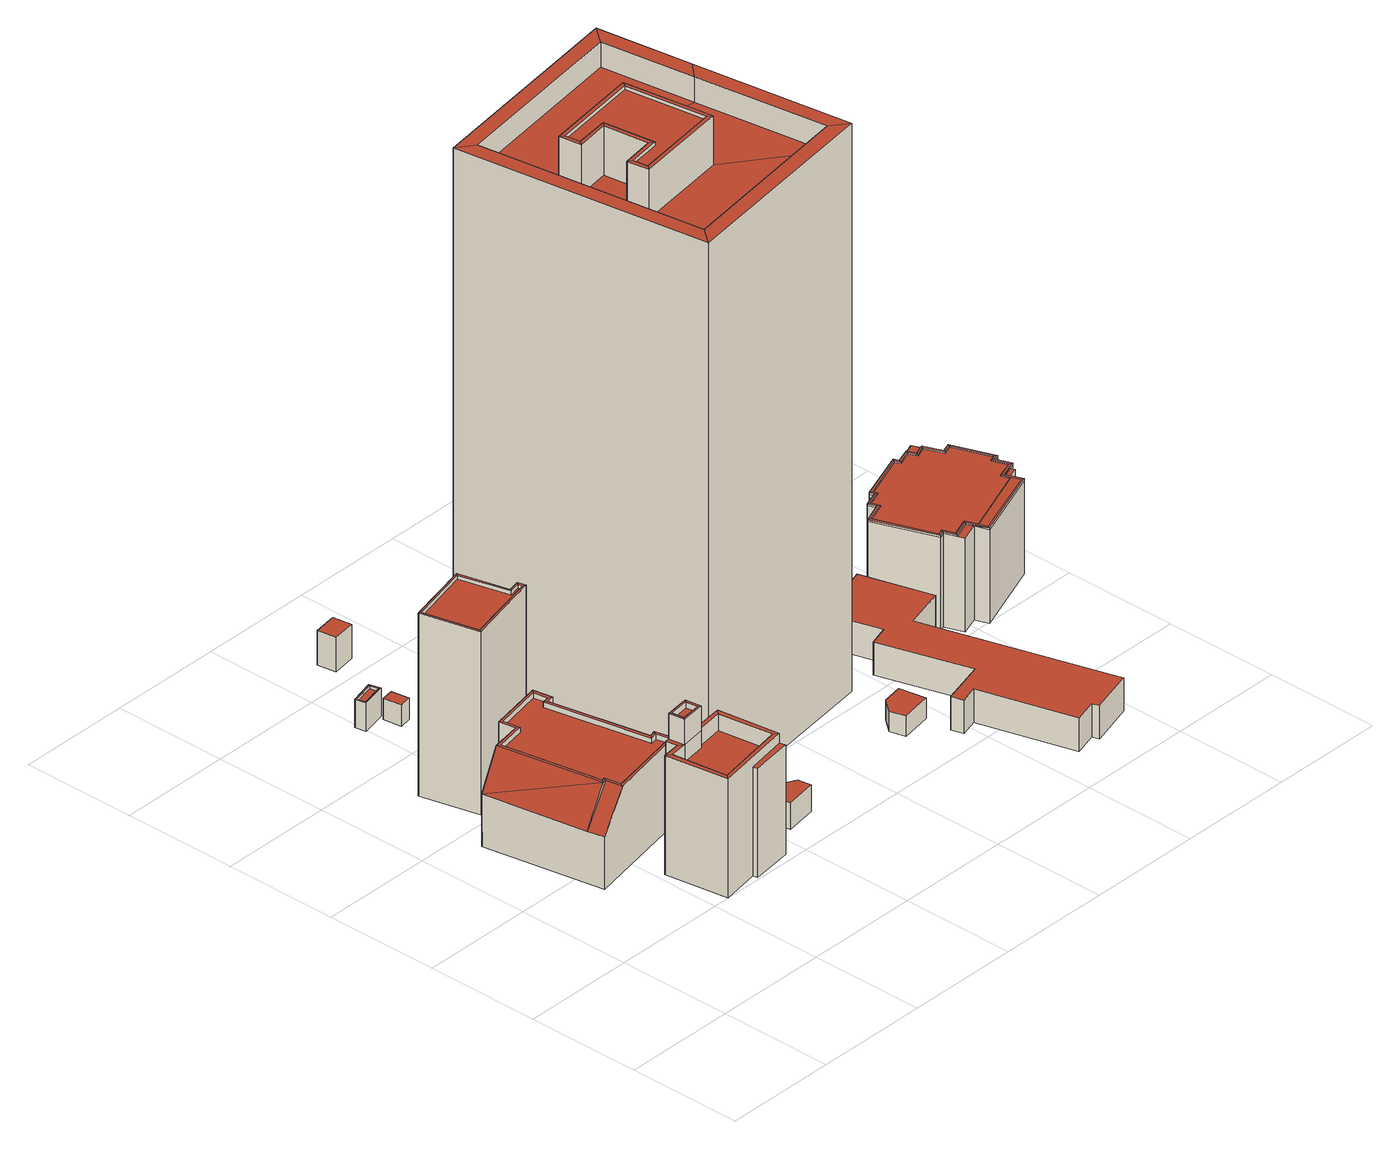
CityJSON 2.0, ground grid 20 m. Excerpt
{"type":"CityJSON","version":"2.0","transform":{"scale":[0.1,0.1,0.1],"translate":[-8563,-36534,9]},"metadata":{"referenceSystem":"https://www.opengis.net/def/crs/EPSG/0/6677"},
"CityObjects":{
"building1":{"type":"Building","attributes":{"class":3002,"usage":412,"measuredHeight":14.7,"storeysAboveGround":5,"storeysBelowGround":0,"prefecture":13,"city":13103,"footprintArea":445.38,"fireproofType":1001,"coverageRatio":80,"floorAreaRatio":400,"surveyYear":2021,"urbanPlanType":21,"areaClassificationType":22,"landUseType":211,"districts":"10","detailedUsage":"1320","floodRisk_description":10,"floodRisk_rank":1,"floodRisk_depth":0.01,"floodRisk_adminType":2,"floodRisk_scale":2,"meshCode":"53394509"},"geometry":[{"type":"Solid","lod":"2","boundaries":[[[[0,1,2,3,4,5,6,7,8,9]],[[10,11,12,13]],[[14,15,16,17]],[[18,19,11,10]],[[13,12,20,21]],[[17,22,23,24]],[[25,26,27,28]],[[25,21,20,26]],[[22,17,16,29]],[[30,31,15,14]],[[28,27,31,30]],[[32,33,34,35,36,37,38,39,40,41,42,43]],[[44,23,45]],[[18,46,47,19]],[[44,45,46]],[[45,48,47,46]],[[22,29,48,45]],[[9,8,18,10]],[[27,34,33,31]],[[23,22,45]],[[47,40,39,19]],[[26,35,34,27]],[[5,4,30,14]],[[48,41,40,47]],[[6,5,14,17,24]],[[19,39,38,11]],[[31,33,32,15]],[[46,7,44]],[[46,8,7]],[[29,42,41,48]],[[2,1,21,25]],[[20,36,35,26]],[[15,32,43,16]],[[0,9,10,13]],[[46,18,8]],[[7,6,24,23,44]],[[11,38,37,12]],[[16,43,42,29]],[[1,0,13,21]],[[4,3,28,30]],[[12,37,36,20]],[[3,2,25,28]]]],"semantics":{"surfaces":[{"type":"GroundSurface"},{"type":"RoofSurface"},{"type":"WallSurface"}],"values":[[0,1,1,1,1,1,1,1,1,1,1,1,1,1,1,1,1,2,2,2,2,2,2,2,2,2,2,2,2,2,2,2,2,2,2,2,2,2,2,2,2,2]]}}]},
"building2":{"type":"Building","attributes":{"class":3002,"usage":401,"measuredHeight":18,"storeysAboveGround":5,"storeysBelowGround":0,"prefecture":13,"city":13103,"footprintArea":188,"fireproofType":1001,"coverageRatio":80,"floorAreaRatio":400,"surveyYear":2021,"urbanPlanType":21,"areaClassificationType":22,"landUseType":212,"districts":"10","detailedUsage":"1210","meshCode":"53394509"},"geometry":[{"type":"Solid","lod":"2","boundaries":[[[[49,50,51,52,53,54,55,56,57,58]],[[59,60,61,62]],[[63,64,65,66]],[[67,68,69,70,71,72,73]],[[74,75,76,77]],[[78,79,80,81]],[[82,83,84,85]],[[86,87,88,89]],[[85,84,87,86]],[[77,76,80,79]],[[90,91,75,74]],[[89,88,83,82]],[[92,93,78,81]],[[94,95,91,90]],[[85,86,96,95,94,55,54]],[[91,68,67,75]],[[56,55,94,90]],[[76,73,72,80]],[[49,58,66,65]],[[80,72,71,81]],[[81,71,70,96]],[[56,90,74,64,63,57]],[[52,51,79,78]],[[87,62,61,88]],[[95,69,68,91]],[[96,70,69,95]],[[89,82,92,81]],[[92,82,85,54,53,93]],[[86,89,81,96]],[[83,60,59,84]],[[88,61,60,83]],[[77,50,49,65,64,74]],[[51,50,77,79]],[[84,59,62,87]],[[75,67,73,76]],[[53,52,78,93]],[[58,57,63,66]]]],"semantics":{"surfaces":[{"type":"GroundSurface"},{"type":"RoofSurface"},{"type":"WallSurface"}],"values":[[0,1,1,1,1,1,1,1,1,1,1,1,1,1,2,2,2,2,2,2,2,2,2,2,2,2,2,2,2,2,2,2,2,2,2,2,2]]}}]},
"building3":{"type":"Building","attributes":{"class":3002,"usage":412,"measuredHeight":32.1,"storeysAboveGround":11,"storeysBelowGround":0,"prefecture":13,"city":13103,"footprintArea":130.64,"fireproofType":1001,"coverageRatio":80,"floorAreaRatio":400,"surveyYear":2021,"urbanPlanType":21,"areaClassificationType":22,"landUseType":211,"districts":"10","detailedUsage":"1320","meshCode":"53394509"},"geometry":[{"type":"Solid","lod":"2","boundaries":[[[[97,98,99,100,101,102]],[[103,104,105,106]],[[107,108,105,104]],[[109,110,111,112]],[[113,114,115,116,117,118]],[[103,106,119,120]],[[112,111,108,107]],[[120,119,110,109]],[[108,115,114,105]],[[102,101,107,104]],[[101,100,112,107]],[[99,98,120,109]],[[105,114,113,106]],[[119,118,117,110]],[[111,116,115,108]],[[100,99,109,112]],[[110,117,116,111]],[[97,102,104,103]],[[98,97,103,120]],[[106,113,118,119]]]],"semantics":{"surfaces":[{"type":"GroundSurface"},{"type":"RoofSurface"},{"type":"WallSurface"}],"values":[[0,1,1,1,1,1,1,1,2,2,2,2,2,2,2,2,2,2,2,2]]}}]},
"building4":{"type":"Building","attributes":{"class":9999,"usage":461,"measuredHeight":3.4,"storeysAboveGround":9999,"storeysBelowGround":9999,"prefecture":13,"city":13103,"footprintArea":-9999,"fireproofType":1011,"coverageRatio":80,"floorAreaRatio":400,"surveyYear":1,"urbanPlanType":21,"areaClassificationType":22,"landUseType":211,"districts":"10","detailedUsage":"0","meshCode":"53394509"},"geometry":[{"type":"Solid","lod":"2","boundaries":[[[[121,122,123,124]],[[125,126,127,128]],[[124,123,128,127]],[[121,124,127,126]],[[122,121,126,125]],[[123,122,125,128]]]],"semantics":{"surfaces":[{"type":"GroundSurface"},{"type":"RoofSurface"},{"type":"WallSurface"}],"values":[[0,1,2,2,2,2]]}}]},
"building5":{"type":"Building","attributes":{"class":9999,"usage":461,"measuredHeight":3.4,"storeysAboveGround":9999,"storeysBelowGround":9999,"prefecture":13,"city":13103,"footprintArea":-9999,"fireproofType":1011,"coverageRatio":80,"floorAreaRatio":400,"surveyYear":1,"urbanPlanType":21,"areaClassificationType":22,"landUseType":212,"districts":"10","detailedUsage":"0","floodRisk_description":10,"floodRisk_rank":1,"floodRisk_depth":0.04,"floodRisk_adminType":2,"floodRisk_scale":2,"meshCode":"53394509"},"geometry":[{"type":"Solid","lod":"2","boundaries":[[[[129,130,131,132]],[[133,134,135,136]],[[129,132,135,134]],[[131,130,133,136]],[[132,131,136,135]],[[130,129,134,133]]]],"semantics":{"surfaces":[{"type":"GroundSurface"},{"type":"RoofSurface"},{"type":"WallSurface"}],"values":[[0,1,2,2,2,2]]}}]},
"building6":{"type":"Building","attributes":{"class":9999,"usage":461,"measuredHeight":4.7,"storeysAboveGround":9999,"storeysBelowGround":9999,"prefecture":13,"city":13103,"footprintArea":-9999,"fireproofType":1011,"coverageRatio":80,"floorAreaRatio":400,"surveyYear":1,"urbanPlanType":21,"areaClassificationType":22,"landUseType":212,"districts":"10","detailedUsage":"0","floodRisk_description":10,"floodRisk_rank":1,"floodRisk_depth":0.3,"floodRisk_adminType":2,"floodRisk_scale":2,"meshCode":"53394509"},"geometry":[{"type":"Solid","lod":"2","boundaries":[[[[137,138,139,140]],[[141,142,143,144]],[[145,146,147,148]],[[148,147,142,141]],[[144,143,146,145]],[[149,150,151,152]],[[146,150,149,147]],[[137,140,145,148]],[[147,149,152,142]],[[143,151,150,146]],[[142,152,151,143]],[[139,138,141,144]],[[138,137,148,141]],[[140,139,144,145]]]],"semantics":{"surfaces":[{"type":"GroundSurface"},{"type":"RoofSurface"},{"type":"WallSurface"}],"values":[[0,1,1,1,1,1,2,2,2,2,2,2,2,2]]}}]},
"building7":{"type":"Building","attributes":{"class":9999,"usage":461,"measuredHeight":3.5,"storeysAboveGround":9999,"storeysBelowGround":9999,"prefecture":13,"city":13103,"footprintArea":-9999,"fireproofType":1011,"coverageRatio":80,"floorAreaRatio":400,"surveyYear":1,"urbanPlanType":21,"areaClassificationType":22,"landUseType":212,"districts":"10","detailedUsage":"0","floodRisk_description":10,"floodRisk_rank":1,"floodRisk_depth":0.04,"floodRisk_adminType":2,"floodRisk_scale":2,"meshCode":"53394509"},"geometry":[{"type":"Solid","lod":"2","boundaries":[[[[153,154,155,156]],[[157,158,159,160]],[[156,155,160,159]],[[153,156,159,158]],[[155,154,157,160]],[[154,153,158,157]]]],"semantics":{"surfaces":[{"type":"GroundSurface"},{"type":"RoofSurface"},{"type":"WallSurface"}],"values":[[0,1,2,2,2,2]]}}]},
"building8":{"type":"Building","attributes":{"class":3001,"usage":412,"measuredHeight":8.5,"storeysAboveGround":1,"storeysBelowGround":0,"prefecture":13,"city":13103,"footprintArea":23.3,"fireproofType":1001,"coverageRatio":80,"floorAreaRatio":400,"surveyYear":2021,"urbanPlanType":21,"areaClassificationType":22,"landUseType":211,"districts":"10","detailedUsage":"1320","meshCode":"53394509"},"geometry":[{"type":"Solid","lod":"2","boundaries":[[[[161,162,163,164,165]],[[166,167,168,169,170]],[[162,161,166,170]],[[161,165,167,166]],[[165,164,168,167]],[[163,162,170,169]],[[164,163,169,168]]]],"semantics":{"surfaces":[{"type":"GroundSurface"},{"type":"RoofSurface"},{"type":"WallSurface"}],"values":[[0,1,2,2,2,2,2]]}}]},
"building9":{"type":"Building","attributes":{"class":9999,"usage":461,"measuredHeight":5.4,"storeysAboveGround":9999,"storeysBelowGround":9999,"prefecture":13,"city":13103,"footprintArea":-9999,"fireproofType":1011,"coverageRatio":80,"floorAreaRatio":400,"surveyYear":1,"urbanPlanType":21,"areaClassificationType":22,"landUseType":212,"districts":"10","detailedUsage":"0","floodRisk_description":10,"floodRisk_rank":1,"floodRisk_depth":0.02,"floodRisk_adminType":2,"floodRisk_scale":2,"meshCode":"53394509"},"geometry":[{"type":"Solid","lod":"2","boundaries":[[[[171,172,173,174]],[[175,176,177,178]],[[173,172,175,178]],[[172,171,176,175]],[[174,173,178,177]],[[171,174,177,176]]]],"semantics":{"surfaces":[{"type":"GroundSurface"},{"type":"RoofSurface"},{"type":"WallSurface"}],"values":[[0,1,2,2,2,2]]}}]},
"building10":{"type":"Building","attributes":{"class":3002,"usage":461,"measuredHeight":4.7,"storeysAboveGround":9999,"storeysBelowGround":9999,"prefecture":13,"city":13103,"footprintArea":-9999,"fireproofType":1011,"coverageRatio":80,"floorAreaRatio":400,"surveyYear":1,"urbanPlanType":21,"areaClassificationType":22,"landUseType":211,"districts":"10","detailedUsage":"0","meshCode":"53394509"},"geometry":[{"type":"Solid","lod":"2","boundaries":[[[[179,180,181,182]],[[183,184,185,186]],[[182,181,186,185]],[[181,180,183,186]],[[179,182,185,184]],[[180,179,184,183]]]],"semantics":{"surfaces":[{"type":"GroundSurface"},{"type":"RoofSurface"},{"type":"WallSurface"}],"values":[[0,1,2,2,2,2]]}}]},
"building11":{"type":"Building","attributes":{"class":3002,"usage":412,"measuredHeight":96.6,"storeysAboveGround":25,"storeysBelowGround":1,"prefecture":13,"city":13103,"footprintArea":1685.02,"fireproofType":1001,"coverageRatio":80,"floorAreaRatio":400,"surveyYear":2021,"urbanPlanType":21,"areaClassificationType":22,"landUseType":211,"districts":"10","detailedUsage":"1320","meshCode":"53394509"},"geometry":[{"type":"Solid","lod":"2","boundaries":[[[[187,188,189,190]],[[191,192,193,194]],[[195,196,197,198,199,200,201,202,203,204,205,206,207]],[[208,209,193,192]],[[210,211,212,213]],[[214,215,216,217]],[[218,219,215,214]],[[191,194,211,210]],[[218,220,221,219]],[[222,223,221,220]],[[217,216,223,222]],[[213,212,224,225]],[[225,224,226,227]],[[227,226,228,229]],[[229,228,209,208]],[[196,195,204,203]],[[230,231,232,233,234,235,236,237]],[[187,190,217,222]],[[219,204,195,215]],[[223,206,205,221]],[[192,191,199,198]],[[197,196,229,208]],[[212,232,231,224]],[[215,195,207,216]],[[224,231,230,226]],[[188,187,222,220]],[[189,188,220,218,214]],[[228,237,236,209]],[[211,233,232,212]],[[226,230,237,228]],[[191,210,200,199]],[[225,227,203,202]],[[201,200,210,213]],[[193,235,234,194]],[[194,234,233,211]],[[213,225,202,201]],[[208,192,198,197]],[[190,189,214,217]],[[196,203,227,229]],[[209,236,235,193]],[[216,207,206,223]],[[221,205,204,219]]]],"semantics":{"surfaces":[{"type":"GroundSurface"},{"type":"RoofSurface"},{"type":"WallSurface"}],"values":[[0,1,1,1,1,1,1,1,1,1,1,1,1,1,1,1,1,2,2,2,2,2,2,2,2,2,2,2,2,2,2,2,2,2,2,2,2,2,2,2,2,2]]}}]},
"building12":{"type":"Building","attributes":{"class":3001,"usage":412,"measuredHeight":13.2,"storeysAboveGround":1,"storeysBelowGround":0,"prefecture":13,"city":13103,"footprintArea":25.13,"fireproofType":1001,"coverageRatio":80,"floorAreaRatio":400,"surveyYear":2021,"urbanPlanType":21,"areaClassificationType":22,"landUseType":211,"districts":"10","detailedUsage":"1320","meshCode":"53394509"},"geometry":[{"type":"Solid","lod":"2","boundaries":[[[[238,239,240,241,242]],[[243,244,245,246,247]],[[242,241,245,244]],[[239,238,243,247]],[[240,239,247,246]],[[241,240,246,245]],[[238,242,244,243]]]],"semantics":{"surfaces":[{"type":"GroundSurface"},{"type":"RoofSurface"},{"type":"WallSurface"}],"values":[[0,1,2,2,2,2,2]]}}]},
"building13":{"type":"Building","attributes":{"class":3002,"usage":461,"measuredHeight":22.4,"storeysAboveGround":9999,"storeysBelowGround":9999,"prefecture":13,"city":13103,"footprintArea":-9999,"fireproofType":1011,"coverageRatio":80,"floorAreaRatio":400,"surveyYear":1,"urbanPlanType":21,"areaClassificationType":22,"landUseType":211,"districts":"10","detailedUsage":"0","meshCode":"53394509"},"geometry":[{"type":"Solid","lod":"2","boundaries":[[[[248,249,250,251]],[[252,253,254,255]],[[249,248,253,252]],[[251,250,255,254]],[[250,249,252,255]],[[248,251,254,253]]]],"semantics":{"surfaces":[{"type":"GroundSurface"},{"type":"RoofSurface"},{"type":"WallSurface"}],"values":[[0,1,2,2,2,2]]}}]},
"building14":{"type":"Building","attributes":{"class":9999,"usage":461,"measuredHeight":4.6,"storeysAboveGround":9999,"storeysBelowGround":9999,"prefecture":13,"city":13103,"footprintArea":-9999,"fireproofType":1011,"coverageRatio":80,"floorAreaRatio":400,"surveyYear":1,"urbanPlanType":21,"areaClassificationType":22,"landUseType":211,"districts":"10","detailedUsage":"0","meshCode":"53394509"},"geometry":[{"type":"Solid","lod":"2","boundaries":[[[[256,257,258,259]],[[260,261,262,263]],[[257,256,261,260]],[[259,258,263,262]],[[256,259,262,261]],[[258,257,260,263]]]],"semantics":{"surfaces":[{"type":"GroundSurface"},{"type":"RoofSurface"},{"type":"WallSurface"}],"values":[[0,1,2,2,2,2]]}}]},
"building15":{"type":"Building","attributes":{"class":3003,"usage":401,"measuredHeight":6,"storeysAboveGround":5,"storeysBelowGround":0,"prefecture":13,"city":13103,"footprintArea":519.33,"fireproofType":1001,"coverageRatio":80,"floorAreaRatio":400,"surveyYear":2021,"urbanPlanType":21,"areaClassificationType":22,"landUseType":212,"districts":"10","detailedUsage":"1210","meshCode":"53394509"},"geometry":[{"type":"Solid","lod":"2","boundaries":[[[[264,265,266,267,268,269,270,271,272,273,274,275,276,277,278]],[[279,280,281,282,283,284,285,286,287,288,289,290,291,292,293]],[[266,265,285,284]],[[267,266,284,283]],[[274,273,292,291]],[[264,278,287,286]],[[275,274,291,290]],[[270,269,281,280]],[[269,268,282,281]],[[272,271,279,293]],[[277,276,289,288]],[[268,267,283,282]],[[271,270,280,279]],[[278,277,288,287]],[[276,275,290,289]],[[273,272,293,292]],[[265,264,286,285]]]],"semantics":{"surfaces":[{"type":"GroundSurface"},{"type":"RoofSurface"},{"type":"WallSurface"}],"values":[[0,1,2,2,2,2,2,2,2,2,2,2,2,2,2,2,2]]}}]},
"building16":{"type":"Building","attributes":{"class":3002,"usage":412,"measuredHeight":16.8,"storeysAboveGround":5,"storeysBelowGround":1,"prefecture":13,"city":13103,"footprintArea":395.79,"fireproofType":1001,"coverageRatio":80,"floorAreaRatio":400,"surveyYear":2021,"urbanPlanType":21,"areaClassificationType":22,"landUseType":211,"districts":"10","detailedUsage":"1320","floodRisk_description":10,"floodRisk_rank":1,"floodRisk_depth":0.16,"floodRisk_adminType":2,"floodRisk_scale":2,"meshCode":"53394509"},"geometry":[{"type":"Solid","lod":"2","boundaries":[[[[294,295,296,297,298,299,300,301,302,303,304,305,306,307,308,309,310,311,312,313,314,315]],[[316,317,318,319,320]],[[321,322,323,324,325,326,327,328,329,330,331,332,333,334,335,336,337,338,339,340,341,342]],[[343,344,345,346]],[[347,348,349,350]],[[316,320,351,352]],[[318,353,354,319]],[[355,356,357,358]],[[343,346,359,360]],[[355,361,362,356]],[[363,364,365,366]],[[367,368,369,370]],[[371,360,359,372]],[[373,374,362,361]],[[375,352,351,376]],[[377,378,379,380]],[[375,376,381,382]],[[383,353,318,317]],[[384,385,386,387]],[[347,350,345,344]],[[388,389,390,391]],[[392,393,386,385]],[[382,381,394,395]],[[373,395,394,374]],[[379,378,396]],[[358,357,349,348]],[[371,372,364,363]],[[392,366,365,393]],[[384,387,354,353,383]],[[345,342,341,346]],[[381,328,327,394]],[[299,298,391,390,397]],[[398,347,344,368]],[[394,327,326,374]],[[354,333,332,319]],[[399,358,348,400]],[[387,334,333,354]],[[297,296,401,388]],[[303,302,402,403]],[[346,341,340,359]],[[404,355,358,399]],[[405,366,392,406]],[[304,303,403,404]],[[344,343,369,368]],[[302,301,407,402]],[[397,375,382,408]],[[298,297,388,391]],[[364,338,337,365]],[[409,371,363,410]],[[410,363,366,405]],[[389,316,352,390]],[[386,335,334,387]],[[306,305,399,400]],[[301,300,408,407]],[[356,324,323,357]],[[375,397,390,352]],[[357,323,322,349]],[[313,312,406,396]],[[349,322,321,350]],[[307,306,400,398]],[[300,299,397,408]],[[360,370,369,343]],[[312,311,405,406]],[[407,395,373,402]],[[362,325,324,356]],[[365,337,336,393]],[[315,314,378,377]],[[351,330,329,376]],[[385,379,396]],[[411,383,317,401]],[[296,295,411,401]],[[310,309,409,410]],[[385,384,379]],[[359,340,339,372]],[[350,321,342,345]],[[314,313,396,378]],[[371,409,370,360]],[[384,383,411,380,379]],[[305,304,404,399]],[[372,339,338,364]],[[295,294,380,411]],[[319,332,331,320]],[[403,361,355,404]],[[311,310,410,405]],[[376,329,328,381]],[[309,308,367,370,409]],[[317,316,389]],[[388,317,389]],[[393,336,335,386]],[[400,348,347,398]],[[402,373,361,403]],[[408,382,395,407]],[[294,315,377,380]],[[308,307,398,368,367]],[[388,401,317]],[[406,392,385,396]],[[320,331,330,351]],[[374,326,325,362]]]],"semantics":{"surfaces":[{"type":"GroundSurface"},{"type":"RoofSurface"},{"type":"WallSurface"}],"values":[[0,1,1,1,1,1,1,1,1,1,1,1,1,1,1,1,1,1,1,1,1,1,1,1,1,1,1,1,1,2,2,2,2,2,2,2,2,2,2,2,2,2,2,2,2,2,2,2,2,2,2,2,2,2,2,2,2,2,2,2,2,2,2,2,2,2,2,2,2,2,2,2,2,2,2,2,2,2,2,2,2,2,2,2,2,2,2,2,2,2,2,2,2,2,2,2,2,2]]}}]},
"building17":{"type":"Building","attributes":{"class":3001,"usage":411,"measuredHeight":10.3,"storeysAboveGround":3,"storeysBelowGround":0,"prefecture":13,"city":13103,"footprintArea":110.9,"fireproofType":1002,"coverageRatio":80,"floorAreaRatio":600,"surveyYear":2021,"urbanPlanType":21,"areaClassificationType":22,"landUseType":211,"districts":"10","detailedUsage":"1310","floodRisk_description":10,"floodRisk_rank":1,"floodRisk_depth":0.02,"floodRisk_adminType":2,"floodRisk_scale":2,"meshCode":"53394509"},"geometry":[{"type":"Solid","lod":"2","boundaries":[[[[412,413,414,415,416,417,418,419]],[[420,421,422,423]],[[424,425,426,427,428,429]],[[430,431,432,433]],[[434,435,436,437]],[[438,439,422,421]],[[440,441,442,443]],[[444,445,446,447,448,449,450]],[[451,452,453,454]],[[430,420,423,431]],[[455,454,453,456]],[[443,442,452,451]],[[437,436,439,438]],[[433,432,435,434]],[[426,421,420,455,456,427]],[[430,412,419,455,420]],[[418,417,451,454]],[[441,425,424,442]],[[439,445,444,422]],[[435,447,446,436]],[[452,429,428,453]],[[422,444,450,423]],[[453,428,427,456]],[[423,450,449,431]],[[413,412,430,433]],[[419,418,454,455]],[[431,449,448,432]],[[415,414,434,437]],[[414,413,433,434]],[[417,416,443,451]],[[432,448,447,435]],[[442,424,429,452]],[[438,421,426,425,441,440]],[[436,446,445,439]],[[415,437,438,440,443,416]]]],"semantics":{"surfaces":[{"type":"GroundSurface"},{"type":"RoofSurface"},{"type":"WallSurface"}],"values":[[0,1,1,1,1,1,1,1,1,1,1,1,1,1,2,2,2,2,2,2,2,2,2,2,2,2,2,2,2,2,2,2,2,2,2]]}}]},
"building18":{"type":"Building","attributes":{"class":3002,"usage":412,"measuredHeight":43,"storeysAboveGround":15,"storeysBelowGround":1,"prefecture":13,"city":13103,"footprintArea":211.51,"fireproofType":1001,"coverageRatio":80,"floorAreaRatio":600,"surveyYear":2021,"urbanPlanType":21,"areaClassificationType":22,"landUseType":211,"districts":"10","detailedUsage":"1320","floodRisk_description":10,"floodRisk_rank":1,"floodRisk_depth":0.01,"floodRisk_adminType":2,"floodRisk_scale":2,"meshCode":"53394509"},"geometry":[{"type":"Solid","lod":"2","boundaries":[[[[457,458,459,460,461,462,463,464,465,466,467,468,469,470]],[[471,472,473,474]],[[475,476,477,478]],[[479,480,481,482]],[[483,474,473,484]],[[485,486,487,488]],[[489,490,491,492]],[[493,494,495,496]],[[497,498,499,500]],[[485,488,501,502]],[[502,501,503,504]],[[482,481,505,506]],[[496,507,508,493]],[[509,510,511,512]],[[513,514,515,516,517,518]],[[519,520,521,522]],[[478,477,508,507]],[[523,524,506,505]],[[525,526,491,490]],[[497,500,521,520]],[[527,528,529,530,531,532,533]],[[483,484,487,486]],[[519,522,476,475]],[[495,494,499,498]],[[504,503,534,535]],[[536,537,538,539,540,541,542,543]],[[535,534,472,471]],[[512,511,526,525]],[[544,545,546,547,548,549,550,551,552]],[[459,458,520,519]],[[473,537,536,484]],[[521,552,551,522]],[[461,460,475,478]],[[487,543,542,488]],[[471,468,467,535]],[[510,528,527,511]],[[466,490,489,504,535,467]],[[501,541,540,503]],[[499,545,544,500]],[[477,549,548,508]],[[485,502,530,529]],[[458,457,497,520]],[[491,532,531,492]],[[457,470,498,497]],[[522,551,550,476]],[[509,512,518,517]],[[496,495,479,482,506,524]],[[461,478,507,462]],[[480,471,474,514,513,523,505,481]],[[493,547,546,494]],[[472,538,537,473]],[[462,507,496,524,463]],[[479,469,468,471,480]],[[474,483,515,514]],[[465,464,518,512,525]],[[511,527,533,526]],[[483,486,516,515]],[[476,550,549,477]],[[500,544,552,521]],[[513,518,464,463,524,523]],[[466,465,525,490]],[[484,536,543,487]],[[503,540,539,534]],[[498,470,469,479,495]],[[508,548,547,493]],[[526,533,532,491]],[[529,528,510,509,517,516,486,485]],[[488,542,541,501]],[[494,546,545,499]],[[534,539,538,472]],[[460,459,519,475]],[[504,489,492,531,530,502]]]],"semantics":{"surfaces":[{"type":"GroundSurface"},{"type":"RoofSurface"},{"type":"WallSurface"}],"values":[[0,1,1,1,1,1,1,1,1,1,1,1,1,1,1,1,1,1,1,1,1,1,1,1,1,1,1,1,1,2,2,2,2,2,2,2,2,2,2,2,2,2,2,2,2,2,2,2,2,2,2,2,2,2,2,2,2,2,2,2,2,2,2,2,2,2,2,2,2,2,2,2]]}}]}
},
"vertices":[
[189,551,83],[195,517,83],[182,514,83],[216,342,83],[228,345,83],[235,313,83],[40,274,83],[3,484,83],[98,503,83],[93,532,83],[93,532,237],[99,528,237],[184,545,237],[189,551,237],[235,313,237],[229,317,237],[93,289,237],[89,283,237],[98,503,237],[104,499,237],[189,521,237],[195,517,237],[84,312,237],[34,303,176],[40,274,176],[182,514,237],[176,518,237],[212,336,237],[216,342,237],[88,318,237],[228,345,237],[224,339,237],[229,317,228],[224,339,228],[212,336,228],[176,518,228],[189,521,228],[184,545,228],[99,528,228],[104,499,228],[51,489,228],[82,317,228],[88,318,228],[93,289,228],[3,484,176],[78,311,237],[45,493,237],[51,489,237],[82,317,237],
[202,127,92],[135,115,92],[119,226,92],[150,230,92],[147,250,92],[198,257,92],[200,241,92],[260,249,92],[277,129,92],[204,119,92],[195,253,337],[159,248,337],[162,227,337],[198,232,337],[277,129,286],[275,140,286],[202,127,286],[204,119,286],[267,146,273],[253,241,273],[201,233,273],[202,229,273],[159,223,273],[128,219,273],[141,123,273],[275,140,303],[267,146,303],[141,123,303],[135,115,303],[150,230,303],[119,226,303],[128,219,303],[159,223,303],[155,251,348],[159,248,348],[195,253,348],[198,257,348],[202,229,348],[198,232,348],[162,227,348],[159,223,348],[260,249,303],[253,241,303],[155,251,303],[147,250,303],[200,241,303],[201,233,303],[202,229,303],
[176,584,82],[197,589,82],[201,575,82],[65,541,82],[40,643,82],[155,671,82],[176,584,407],[155,671,407],[152,667,407],[174,580,407],[40,643,407],[44,640,407],[201,575,407],[196,577,407],[67,546,407],[65,541,407],[174,580,400],[152,667,400],[44,640,400],[67,546,400],[196,577,400],[194,585,400],[194,585,407],[197,589,407],
[214,414,82],[196,531,82],[214,534,82],[233,417,82],[196,531,122],[214,414,122],[233,417,122],[214,534,122],
[179,686,78],[170,746,78],[191,749,78],[199,689,78],[170,746,115],[179,686,115],[199,689,115],[191,749,115],
[172,860,66],[177,840,66],[133,830,66],[129,849,66],[177,840,116],[174,842,116],[135,833,116],[133,830,116],[129,849,116],[131,847,116],[170,857,116],[172,860,116],[170,857,111],[131,847,111],[135,833,111],[174,842,111],
[180,823,78],[185,792,78],[164,788,78],[159,820,78],[185,792,116],[180,823,116],[159,820,116],[164,788,116],
[405,194,75],[349,184,75],[340,233,75],[368,234,75],[401,217,75],[405,194,122],[401,217,122],[368,234,122],[340,233,122],[349,184,122],
[253,1005,68],[258,972,68],[217,965,68],[212,998,68],[258,972,129],[253,1005,129],[212,998,129],[217,965,129],
[331,824,70],[369,830,70],[376,778,70],[339,773,70],[369,830,121],[331,824,121],[339,773,121],[376,778,121],
[245,759,69],[620,814,69],[686,367,69],[311,312,69],[401,513,1119],[344,504,1119],[352,499,1119],[409,507,1119],[656,389,1032],[518,490,1032],[350,465,1032],[344,504,1032],[401,513,1032],[390,591,1032],[331,582,1032],[325,622,1032],[494,647,1032],[622,620,1032],[598,785,1032],[275,737,1032],[333,341,1032],[350,465,1119],[355,473,1119],[390,591,1119],[396,598,1119],[337,590,1119],[331,582,1119],[686,367,1077],[656,389,1077],[333,341,1077],[311,312,1077],[645,646,1077],[622,620,1077],[620,814,1077],[598,785,1077],[245,759,1077],[275,737,1077],[333,616,1119],[325,622,1119],[489,639,1119],[494,647,1119],[510,496,1119],[518,490,1119],[489,639,1113],[333,616,1113],[337,590,1113],[396,598,1113],[409,507,1113],[352,499,1113],[355,473,1113],[510,496,1113],
[647,224,73],[640,251,73],[659,275,73],[694,281,73],[702,234,73],[647,224,109],[702,234,109],[694,281,109],[659,275,109],[640,251,109],
[481,846,66],[515,851,66],[523,800,66],[489,795,66],[515,851,123],[481,846,123],[489,795,123],[523,800,123],
[695,654,70],[701,613,70],[650,606,70],[645,646,70],[701,613,124],[695,654,124],[645,646,124],[650,606,124],
[733,168,80],[702,159,80],[696,180,80],[774,202,80],[727,361,80],[761,371,80],[733,466,80],[843,498,80],[879,375,80],[807,354,80],[903,24,80],[825,1,80],[821,13,80],[780,1,80],[780,2,80],[843,498,139],[733,466,139],[761,371,139],[727,361,139],[774,202,139],[696,180,139],[702,159,139],[733,168,139],[780,2,139],[780,1,139],[821,13,139],[825,1,139],[903,24,139],[807,354,139],[879,375,139],
[1084,413,63],[1092,391,63],[961,342,63],[953,365,63],[920,353,63],[908,386,63],[898,382,63],[857,490,63],[893,504,63],[888,518,63],[914,528,63],[912,536,63],[1001,569,63],[1004,560,63],[1048,576,63],[1068,529,63],[1084,535,63],[1111,461,63],[1101,458,63],[1111,431,63],[1101,428,63],[1104,420,63],[948,377,232],[961,342,232],[963,347,232],[958,361,232],[950,382,232],[1002,554,230],[998,564,230],[917,533,230],[919,526,230],[893,516,230],[898,501,230],[863,488,230],[900,387,230],[910,391,230],[918,370,230],[950,382,230],[958,361,230],[1081,408,230],[1076,423,230],[1106,434,230],[1096,460,230],[1106,464,230],[1082,530,230],[1066,524,230],[1052,556,230],[1034,549,230],[1028,564,230],[1036,554,232],[1030,569,232],[1028,564,232],[1034,549,232],[1004,560,232],[1001,569,232],[998,564,232],[1002,554,232],[918,370,232],[916,365,232],[1087,393,232],[1081,408,232],[914,528,232],[919,526,232],[917,533,232],[912,536,232],[1052,556,232],[1055,561,232],[888,518,232],[893,516,232],[1084,535,232],[1082,530,232],[1106,464,232],[1111,461,232],[1048,576,229],[1030,569,229],[1036,554,229],[1055,561,229],[1068,529,232],[1066,524,232],[893,504,232],[898,501,232],[908,386,232],[910,391,232],[1104,420,229],[1101,428,229],[1081,420,229],[1084,413,229],[900,387,232],[898,382,232],[1092,391,232],[1081,420,232],[1111,431,232],[1106,434,232],[1076,423,232],[953,365,229],[948,377,229],[916,365,229],[920,353,229],[1101,458,232],[1096,460,232],[863,488,232],[857,490,232],[1111,431,229],[908,386,229],[1004,560,229],[912,536,229],[1001,569,229],[961,342,229],[893,504,229],[888,518,229],[914,528,229],[1111,461,229],[1101,458,229],[857,490,229],[898,382,229],[1068,529,229],[1084,535,229],[1092,391,229],
[939,826,58],[904,783,58],[840,835,58],[902,911,58],[1029,809,58],[981,750,58],[941,782,58],[962,808,58],[962,808,164],[971,801,164],[970,804,164],[963,810,164],[1025,808,130],[996,832,130],[971,801,130],[964,806,130],[945,783,130],[981,753,130],[939,826,164],[938,830,164],[903,786,164],[904,783,164],[840,835,164],[843,835,164],[902,908,164],[902,911,164],[997,834,164],[994,834,164],[997,834,132],[996,832,132],[1025,808,132],[1029,809,132],[970,804,160],[994,834,160],[902,908,160],[843,835,160],[903,786,160],[938,830,160],[963,810,160],[981,750,132],[981,753,132],[945,783,132],[941,782,132],[962,808,132],[964,806,132],
[823,862,6],[751,922,6],[779,955,6],[773,962,6],[864,1069,6],[947,1003,6],[931,985,6],[967,958,6],[977,974,6],[1095,881,6],[1055,822,6],[919,927,6],[897,944,6],[832,862,6],[919,927,241],[925,927,241],[929,932,241],[928,938,241],[773,962,506],[784,962,506],[865,1057,506],[864,1069,506],[897,944,503],[919,927,503],[931,942,503],[910,960,503],[936,931,241],[937,925,241],[977,908,241],[940,936,241],[941,930,241],[977,902,241],[1085,867,215],[1095,881,215],[1091,881,215],[1083,869,215],[918,983,506],[896,957,506],[897,944,506],[931,985,506],[823,862,506],[832,862,506],[828,871,506],[826,870,506],[997,929,241],[997,935,241],[1080,866,241],[1085,867,241],[946,962,488],[926,979,488],[947,1003,506],[934,1002,506],[946,932,215],[948,930,215],[969,957,215],[967,958,215],[951,969,56],[928,938,56],[936,931,56],[940,936,56],[946,932,56],[967,958,56],[779,955,506],[751,922,506],[763,923,506],[790,955,506],[951,969,488],[931,985,488],[977,974,215],[978,970,215],[969,957,211],[948,930,211],[977,908,211],[997,935,211],[1083,869,211],[1091,881,211],[978,970,211],[1054,828,241],[1055,822,241],[937,925,238],[929,932,238],[925,927,238],[1054,828,238],[1080,866,238],[997,929,238],[977,902,238],[941,930,238],[826,870,498],[828,871,498],[896,957,498],[918,983,498],[934,1002,498],[865,1057,498],[784,962,498],[790,955,498],[763,923,498]
]}
